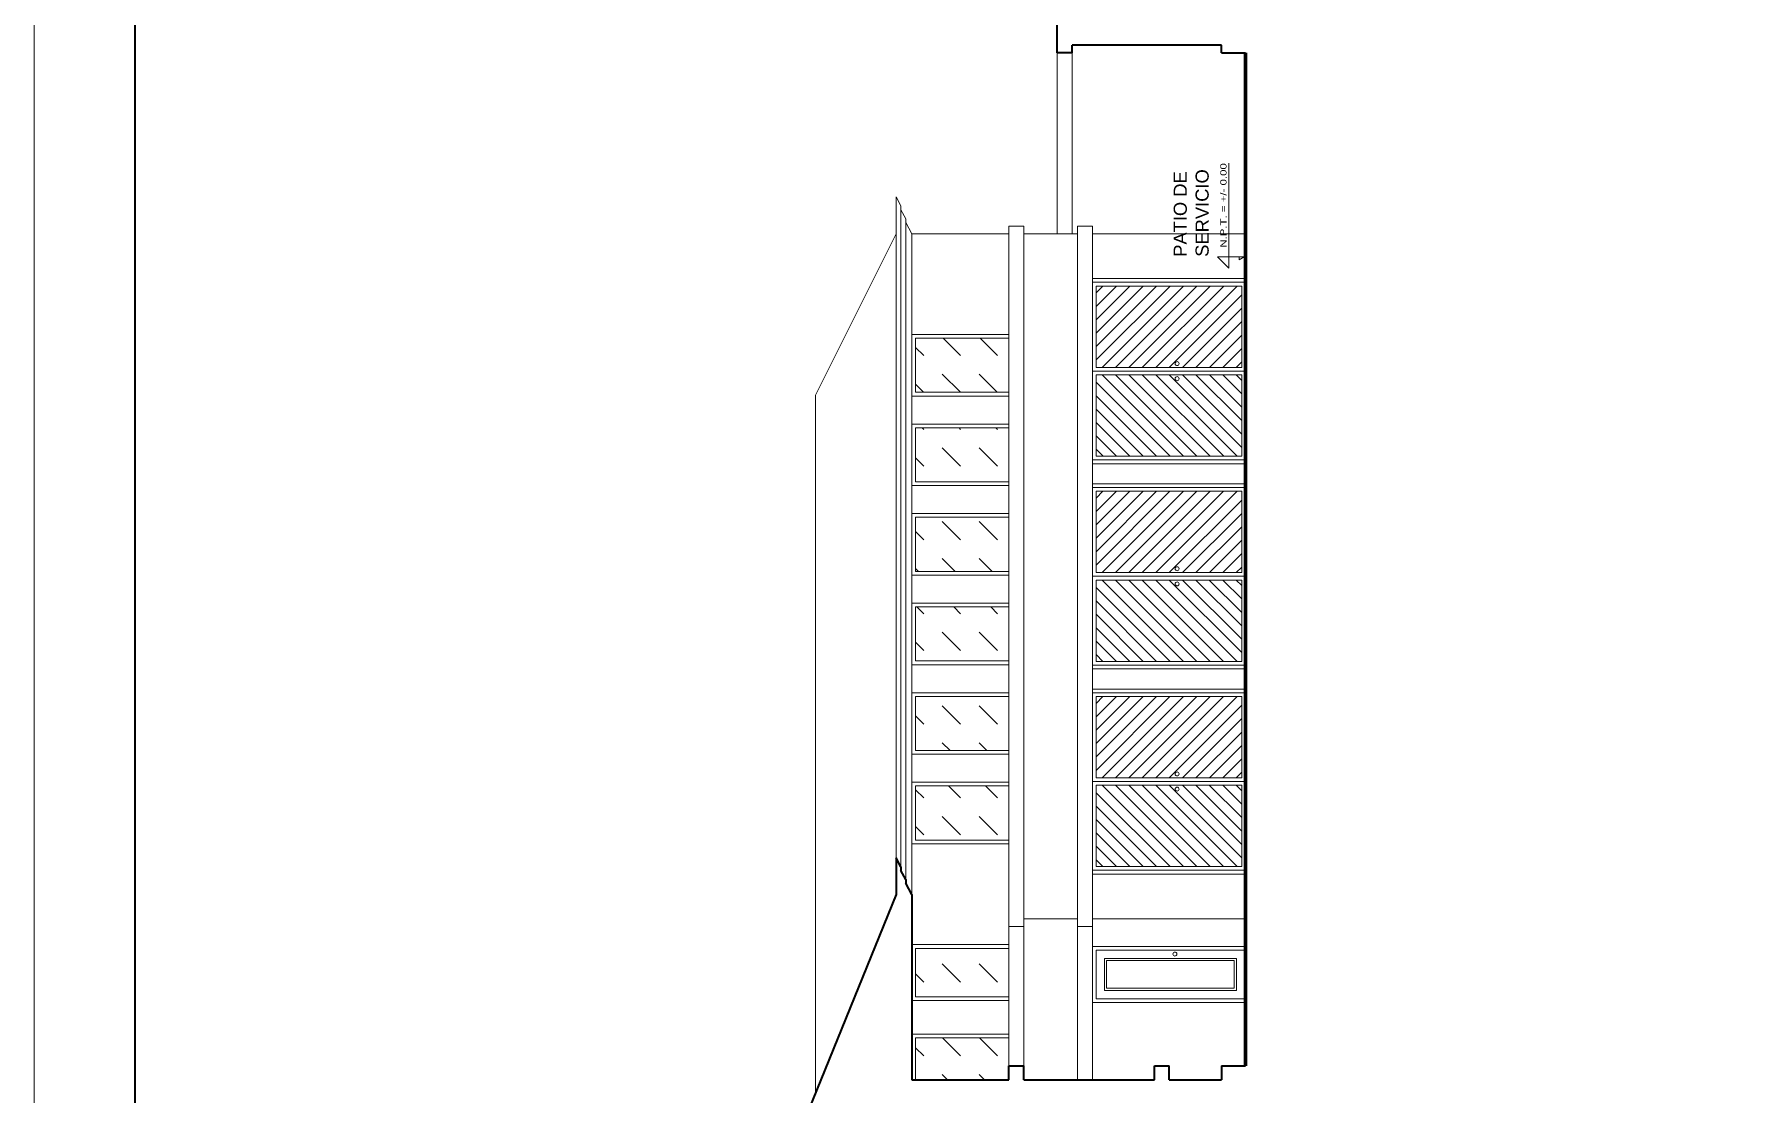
# Model space of a CAD drawing. Header units: millimetres. Extents: x -1459 to -1413, y -119 to 301.
# Drawn here: x -1459.03 to -1436.15, y 276.78 to 290.98 of the extents above; entities that cross this region are included whole.
import ezdxf

# ---------------------------------------------------------------- set-up
doc = ezdxf.new("R2010")
doc.units = ezdxf.units.MM
doc.layers.get('0').update_dxf_attribs({"lineweight": 0})
for name, color, linetype, lineweight in [('CORTE PLUMA 5', 5, 'Continuous', 40), ('MURO CORTADO', 1, 'Continuous', 60), ('PLUMA 1', 236, 'Continuous', 5), ('PLUMA 2', 3, 'Continuous', 15), ('ROTULO', 7, 'Continuous', 5), ('TEXTOS', 30, 'Continuous', 5)]:
    doc.layers.add(name, color=color, linetype=linetype, lineweight=lineweight)
doc.styles.add('Arial', font='arial.ttf')
doc.styles.get("Standard").update_dxf_attribs({"font": 'arial.ttf'})

# ---------------------------------------------------------------- blocks, each defined once
blk = doc.blocks.new('f')
at = {"layer": 'TEXTOS'}
for p, q in [((564.862, -28.78), (565.014, -28.628)), ((564.862, -28.78), (566.107, -28.78)), ((565.014, -28.628), (565.014, -28.984)), ((566.107, -28.78), (566.271, -28.78)), ((564.974, -28.918), (565.014, -28.918)), ((564.974, -28.918), (565.014, -28.984))]:
    blk.add_line(p, q, dxfattribs=at)

msp = doc.modelspace()

# ---------------------------------------------------------------- hatches: boundary and pattern name
h = msp.add_hatch()
h.set_pattern_fill('LINE', color=256, scale=0.04, angle=45, style=0)
h.set_pattern_definition([(225, (-1208.55178, 577.10285), (-0.08980256, 0.08980256), [])])
h.paths.add_polyline_path([(-1444.803, 286.511), (-1444.803, 287.601), (-1442.853, 287.601), (-1442.853, 286.511)])
h = msp.add_hatch()
h.set_pattern_fill('DASH', color=256, scale=0.11, angle=45, style=0)
h.set_pattern_definition([(135, (-1208.55178, -9.68027), (-0.4939141, 3e-17), [0.34925, -0.34925])])
h.paths.add_polyline_path([(-1447.223, 277.526), (-1447.223, 276.964), (-1445.973, 276.964), (-1445.973, 277.152), (-1445.973, 277.526)])
h.paths.add_polyline_path([(-1447.223, 278.726), (-1447.223, 278.077), (-1445.973, 278.077), (-1445.973, 278.726)])
h.paths.add_polyline_path([(-1447.223, 280.902), (-1447.223, 280.177), (-1445.973, 280.177), (-1445.973, 280.902)])
h.paths.add_polyline_path([(-1447.223, 282.102), (-1447.223, 281.377), (-1445.973, 281.377), (-1445.973, 282.102)])
h.paths.add_polyline_path([(-1447.223, 283.302), (-1447.223, 282.577), (-1445.973, 282.577), (-1445.973, 283.302)])
h.paths.add_polyline_path([(-1447.223, 284.502), (-1447.223, 283.777), (-1445.973, 283.777), (-1445.973, 284.502)])
h.paths.add_polyline_path([(-1447.223, 285.702), (-1447.223, 284.977), (-1445.973, 284.977), (-1445.973, 285.702)])
h.paths.add_polyline_path([(-1447.223, 286.902), (-1447.223, 286.177), (-1445.973, 286.177), (-1445.973, 286.902)])
h = msp.add_hatch()
h.set_pattern_fill('LINE', color=256, scale=0.04, angle=45, style=0)
h.set_pattern_definition([(135, (-1208.55178, -4.18085), (-0.08980256, -0.08980256), [])])
h.paths.add_polyline_path([(-1444.803, 286.411), (-1444.803, 285.321), (-1442.853, 285.321), (-1442.853, 286.411)])
h = msp.add_hatch()
h.set_pattern_fill('LINE', color=256, scale=0.04, angle=45, style=0)
h.set_pattern_definition([(225, (-1208.55178, 574.35346), (-0.08980256, 0.08980256), [])])
h.paths.add_polyline_path([(-1444.803, 283.762), (-1444.803, 284.851), (-1442.853, 284.851), (-1442.853, 283.762)])
h = msp.add_hatch()
h.set_pattern_fill('LINE', color=256, scale=0.04, angle=45, style=0)
h.set_pattern_definition([(135, (-1208.55178, -6.93024), (-0.08980256, -0.08980256), [])])
h.paths.add_polyline_path([(-1444.803, 283.662), (-1444.803, 282.572), (-1442.853, 282.572), (-1442.853, 283.662)])
h = msp.add_hatch()
h.set_pattern_fill('LINE', color=256, scale=0.04, angle=45, style=0)
h.set_pattern_definition([(225, (-1208.55178, 571.60343), (-0.08980256, 0.08980256), [])])
h.paths.add_polyline_path([(-1444.803, 281.012), (-1444.803, 282.101), (-1442.853, 282.101), (-1442.853, 281.012)])
h = msp.add_hatch()
h.set_pattern_fill('LINE', color=256, scale=0.04, angle=45, style=0)
h.set_pattern_definition([(135, (-1208.55178, -9.68027), (-0.08980256, -0.08980256), [])])
h.paths.add_polyline_path([(-1444.803, 280.912), (-1444.803, 279.822), (-1442.853, 279.822), (-1442.853, 280.912)])

# ---------------------------------------------------------------- linework, layer by layer
for p, q in [((-1444.853, 287.651), (-1442.803, 287.651)), ((-1444.803, 287.601), (-1444.803, 286.511)), ((-1444.803, 287.601), (-1442.853, 287.601)), ((-1442.853, 287.601), (-1442.853, 286.511)), ((-1444.853, 286.461), (-1442.803, 286.461)), ((-1444.803, 286.511), (-1442.853, 286.511)), ((-1444.803, 285.321), (-1444.803, 286.411)), ((-1444.803, 286.411), (-1442.853, 286.411)), ((-1442.853, 285.321), (-1442.853, 286.411)), ((-1444.853, 285.271), (-1442.803, 285.271)), ((-1444.803, 285.321), (-1442.853, 285.321)), ((-1444.853, 284.901), (-1442.803, 284.901)), ((-1444.803, 284.851), (-1444.803, 283.762)), ((-1444.803, 284.851), (-1442.853, 284.851)), ((-1442.853, 284.851), (-1442.853, 283.762)), ((-1444.853, 283.712), (-1442.803, 283.712)), ((-1444.803, 283.762), (-1442.853, 283.762)), ((-1444.803, 282.572), (-1444.803, 283.662)), ((-1444.803, 283.662), (-1442.853, 283.662)), ((-1442.853, 282.572), (-1442.853, 283.662)), ((-1444.853, 282.522), (-1442.803, 282.522)), ((-1444.803, 282.572), (-1442.853, 282.572)), ((-1444.853, 282.151), (-1442.803, 282.151)), ((-1444.803, 282.101), (-1444.803, 281.012)), ((-1444.803, 282.101), (-1442.853, 282.101)), ((-1442.853, 282.101), (-1442.853, 281.012)), ((-1444.853, 280.962), (-1442.803, 280.962)), ((-1444.803, 281.012), (-1442.853, 281.012)), ((-1444.803, 279.822), (-1444.803, 280.912)), ((-1444.803, 280.912), (-1442.853, 280.912)), ((-1442.853, 279.822), (-1442.853, 280.912)), ((-1444.853, 279.772), (-1442.803, 279.772)), ((-1444.803, 279.822), (-1442.853, 279.822)), ((-1445.973, 278.726), (-1447.223, 278.726)), ((-1447.223, 278.726), (-1447.223, 278.077)), ((-1444.803, 278.702), (-1442.803, 278.702)), ((-1444.803, 278.052), (-1444.803, 278.702)), ((-1444.693, 278.162), (-1444.693, 278.592)), ((-1444.693, 278.592), (-1442.923, 278.592)), ((-1444.663, 278.192), (-1444.663, 278.562)), ((-1444.663, 278.562), (-1442.953, 278.562)), ((-1442.953, 278.562), (-1442.953, 278.192)), ((-1442.923, 278.592), (-1442.923, 278.162)), ((-1444.693, 278.162), (-1442.923, 278.162)), ((-1444.663, 278.192), (-1442.953, 278.192)), ((-1447.223, 278.077), (-1445.973, 278.077)), ((-1444.803, 278.052), (-1442.803, 278.052)), ((-1445.973, 277.526), (-1447.223, 277.526)), ((-1447.223, 277.526), (-1447.223, 276.964))]:
    msp.add_line(p, q)
for points in [[(-1445.973, 286.902), (-1447.223, 286.902), (-1447.223, 286.177), (-1445.973, 286.177)], [(-1445.973, 285.702), (-1447.223, 285.702), (-1447.223, 284.977), (-1445.973, 284.977)], [(-1445.973, 284.502), (-1447.223, 284.502), (-1447.223, 283.777), (-1445.973, 283.777)], [(-1445.973, 283.302), (-1447.223, 283.302), (-1447.223, 282.577), (-1445.973, 282.577)], [(-1445.973, 282.102), (-1447.223, 282.102), (-1447.223, 281.377), (-1445.973, 281.377)], [(-1445.973, 280.902), (-1447.223, 280.902), (-1447.223, 280.177), (-1445.973, 280.177)]]:
    msp.add_lwpolyline(points)
at = {"color": 7, "linetype": 'Continuous'}
for centre in [(-1443.718, 286.562), (-1443.718, 286.36), (-1443.718, 283.813), (-1443.718, 283.61), (-1443.718, 281.063), (-1443.718, 280.86), (-1443.748, 278.65)]:
    msp.add_circle(centre, 0.027, dxfattribs=at)
at = {"layer": 'CORTE PLUMA 5'}
for p, q in [((-1445.323, 290.727), (-1445.323, 291.227)), ((-1445.123, 290.727), (-1445.123, 290.827)), ((-1443.123, 290.827), (-1445.123, 290.827)), ((-1443.123, 290.727), (-1443.123, 290.827)), ((-1445.123, 290.727), (-1445.323, 290.727)), ((-1443.123, 290.727), (-1442.803, 290.727)), ((-1447.418, 279.819), (-1447.483, 279.941)), ((-1447.353, 279.648), (-1447.418, 279.769)), ((-1447.273, 279.448), (-1447.353, 279.598)), ((-1447.483, 279.448), (-1448.773, 276.272)), ((-1445.973, 277.152), (-1445.773, 277.152)), ((-1445.973, 276.964), (-1445.973, 277.152)), ((-1445.773, 276.964), (-1445.773, 277.152)), ((-1444.023, 276.964), (-1444.023, 277.152)), ((-1444.023, 277.152), (-1443.823, 277.152)), ((-1443.823, 276.964), (-1443.823, 277.152)), ((-1443.123, 277.152), (-1442.803, 277.152)), ((-1443.123, 277.152), (-1443.123, 276.964)), ((-1447.273, 276.964), (-1445.973, 276.964)), ((-1445.773, 276.964), (-1444.023, 276.964)), ((-1443.823, 276.964), (-1443.123, 276.964))]:
    msp.add_line(p, q, dxfattribs=at)
for points in [[(-1447.483, 279.941), (-1447.483, 279.448)], [(-1447.418, 279.819), (-1447.418, 279.769)], [(-1447.353, 279.648), (-1447.353, 279.598)], [(-1447.273, 279.448), (-1447.273, 276.964)]]:
    msp.add_lwpolyline(points, dxfattribs=at)
at = {"layer": 'MURO CORTADO', "lineweight": 80}
msp.add_line((-1442.803, 277.152), (-1442.803, 290.727), dxfattribs=at)
at = {"layer": 'PLUMA 1'}
for p, q in [((-1445.323, 288.302), (-1445.323, 290.727)), ((-1445.123, 288.302), (-1445.123, 290.727)), ((-1447.483, 288.302), (-1448.563, 286.137)), ((-1448.563, 286.137), (-1448.563, 276.789))]:
    msp.add_line(p, q, dxfattribs=at)
at = {"layer": 'PLUMA 2'}
for p, q in [((-1447.418, 288.674), (-1447.483, 288.795)), ((-1447.353, 288.502), (-1447.418, 288.624)), ((-1447.273, 288.302), (-1447.353, 288.452)), ((-1445.973, 288.302), (-1447.273, 288.302)), ((-1445.773, 288.402), (-1445.973, 288.402)), ((-1445.973, 277.152), (-1445.973, 288.402)), ((-1445.773, 277.152), (-1445.773, 288.402)), ((-1445.053, 288.302), (-1445.773, 288.302)), ((-1445.053, 276.964), (-1445.053, 288.402)), ((-1444.853, 288.402), (-1445.053, 288.402)), ((-1444.853, 276.964), (-1444.853, 288.402)), ((-1442.803, 288.302), (-1444.853, 288.302)), ((-1444.853, 287.701), (-1442.803, 287.701)), ((-1447.273, 286.952), (-1445.973, 286.952)), ((-1447.273, 286.127), (-1445.973, 286.127)), ((-1447.273, 285.752), (-1445.973, 285.752)), ((-1444.853, 285.221), (-1442.803, 285.221)), ((-1447.273, 284.927), (-1445.973, 284.927)), ((-1444.853, 284.951), (-1442.803, 284.951)), ((-1447.273, 284.552), (-1445.973, 284.552)), ((-1447.273, 283.727), (-1445.973, 283.727)), ((-1447.273, 283.352), (-1445.973, 283.352)), ((-1447.273, 282.527), (-1445.973, 282.527)), ((-1444.853, 282.472), (-1442.803, 282.472)), ((-1447.273, 282.152), (-1445.973, 282.152)), ((-1444.853, 282.201), (-1442.803, 282.201)), ((-1447.273, 281.327), (-1445.973, 281.327)), ((-1447.273, 280.952), (-1445.973, 280.952)), ((-1447.273, 280.127), (-1445.973, 280.127)), ((-1444.853, 279.722), (-1442.803, 279.722)), ((-1445.773, 279.121), (-1445.053, 279.121)), ((-1444.853, 279.121), (-1442.803, 279.121)), ((-1445.973, 279.021), (-1445.773, 279.021)), ((-1445.053, 279.021), (-1444.853, 279.021)), ((-1447.273, 278.777), (-1445.973, 278.777)), ((-1444.853, 278.752), (-1442.803, 278.752)), ((-1447.273, 278.027), (-1445.973, 278.027)), ((-1444.853, 278.002), (-1442.803, 278.002)), ((-1447.273, 277.577), (-1445.973, 277.577))]:
    msp.add_line(p, q, dxfattribs=at)
for points in [[(-1447.483, 288.795), (-1447.483, 279.941)], [(-1447.418, 288.674), (-1447.418, 279.769)], [(-1447.353, 288.502), (-1447.353, 279.598)], [(-1447.273, 288.302), (-1447.273, 279.448)]]:
    msp.add_lwpolyline(points, dxfattribs=at)
at = {"layer": 'ROTULO'}
msp.add_lwpolyline([(-1413.278, 236.214), (-1413.278, 300.714), (-1459.028, 300.714), (-1459.028, 236.214)], close=True, dxfattribs=at)
at = {"layer": 'ROTULO', "lineweight": 40}
msp.add_lwpolyline([(-1414.628, 237.564), (-1414.628, 299.364), (-1457.678, 299.364), (-1457.678, 237.564)], close=True, dxfattribs=at)

# ---------------------------------------------------------------- block references
at = {"layer": 'TEXTOS', "rotation": 90}
msp.add_blockref('f', (-1471.806, -277.021), dxfattribs=at)

# ---------------------------------------------------------------- texts
at = {"layer": 'TEXTOS', "style": 'Arial', "width": 1.3}
msp.add_text('N.P.T. = +/- 0.00', height=0.08437, rotation=90, dxfattribs=at).set_placement((-1443.056, 288.115))
at = {"layer": 'TEXTOS', "insert": (-1443.764, 287.993), "char_height": 0.1758, "attachment_point": 1, "rotation": 90}
msp.add_mtext_dynamic_manual_height_columns('PATIO DE \\PSERVICIO', width=2.14659, gutter_width=12.5, heights=[0], dxfattribs=at)

doc.saveas('drawing.dxf')
